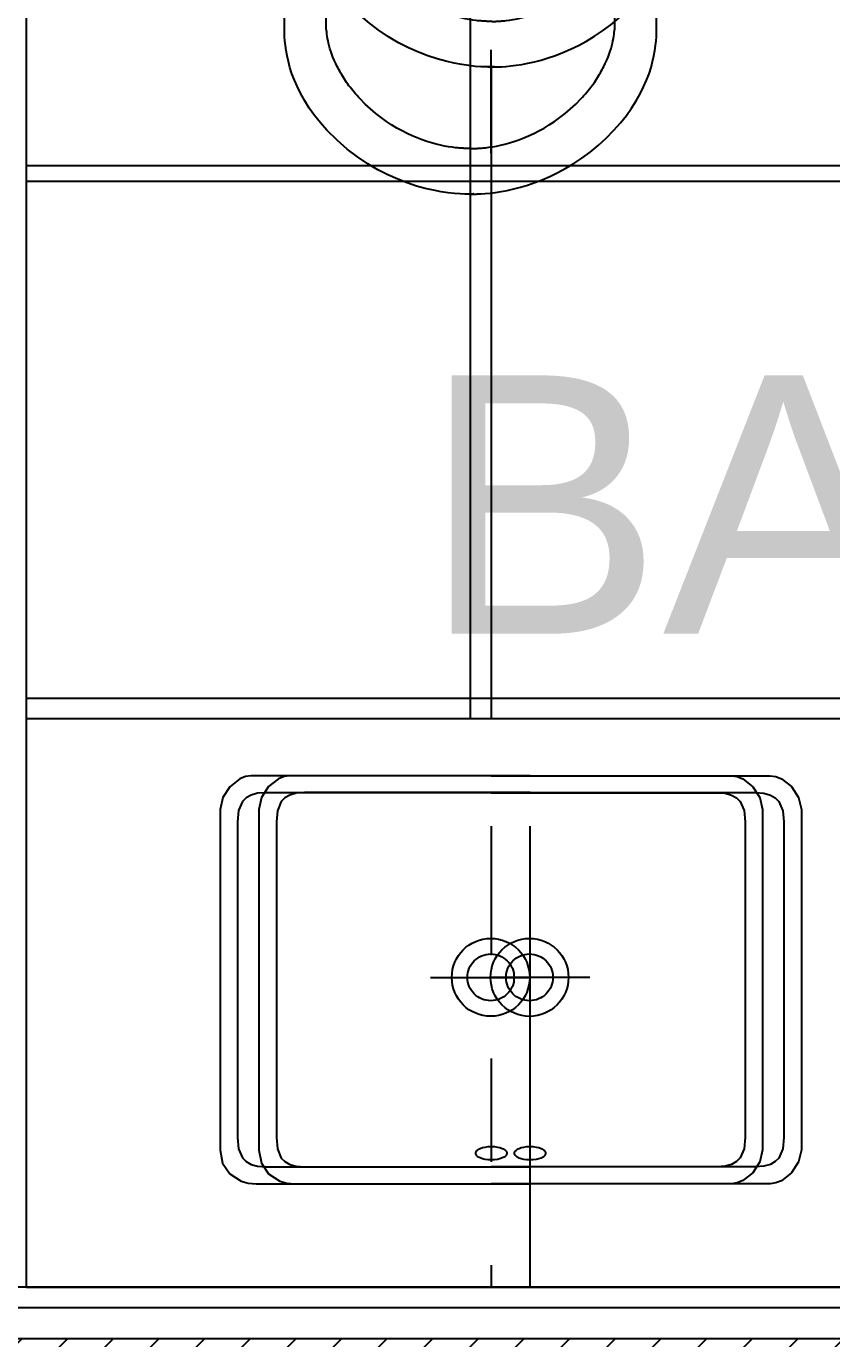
# Model space of a CAD drawing. Extents: x 0 to 47, y -4.1 to 58.5.
# Drawn here: x 29.438 to 30.218, y 20.33 to 21.6 of the extents above; entities that cross this region are included whole.
import ezdxf
from ezdxf.enums import TextEntityAlignment as Align

# ---------------------------------------------------------------- set-up
doc = ezdxf.new("R2010")
doc.units = 0
doc.header["$MEASUREMENT"] = 0
doc.linetypes.add('CENTER', pattern=[2, 1.25, -0.25, 0.25, -0.25])
doc.linetypes.add('DASHDOTX2', pattern=[50.8, 25.4, -12.7, 0, -12.7])
doc.layers.get('0').update_dxf_attribs({"linetype": 'CONTINUOUS'})
for name, color, linetype in [('A-AXIS-SANITARY', 10, 'DASHDOTX2'), ('A-FLOR-PFIX', 61, 'CONTINUOUS'), ('A-HATCH-CONC', 8, 'CONTINUOUS'), ('A-NOMENCLATURE', 3, 'CONTINUOUS'), ('A-proj-marble', 137, 'CONTINUOUS'), ('A-PROJ-TIL-BATH', 8, 'CONTINUOUS'), ('A-SECT-TILE', 12, 'CONTINUOUS'), ('FUR2', 34, 'CONTINUOUS'), ('S-2ND-3RD-4-5-6TH$0$A-STR 2-3-4-5-6', 2, 'CONTINUOUS')]:
    doc.layers.add(name, color=color, linetype=linetype)
doc.styles.add('A100-STEXT', font='Arial Regular.ttf', dxfattribs={"height": 0.25})

# ---------------------------------------------------------------- blocks, each defined once
blk = doc.blocks.new('A$C6D442EC4')
at = {"layer": 'A-AXIS-SANITARY', "linetype": 'CENTER', "ltscale": 0.1}
blk.add_line((-0.0027, 0.3461), (-0.0027, -0.0992), dxfattribs=at)
for points in [[(-0.0614, 0.1997), (-0.0031, 0.1997)], [(0.0553, 0.1997), (-0.0031, 0.1997)]]:
    blk.add_lwpolyline(points, dxfattribs=at)
at = {"layer": 'A-FLOR-PFIX', "ltscale": 0.5}
for points in [[(-0.0025, 0.3948), (-0.0051, 0.3948), (-0.0125, 0.3948), (-0.0239, 0.3948), (-0.0388, 0.3948), (-0.0564, 0.3948), (-0.076, 0.3948), (-0.1187, 0.3948), (-0.1614, 0.3948), (-0.181, 0.3948), (-0.1986, 0.3948), (-0.2135, 0.3948), (-0.225, 0.3948), (-0.2323, 0.3948), (-0.235, 0.3948), (-0.2405, 0.394), (-0.246, 0.3919), (-0.2556, 0.3842), (-0.2625, 0.3736), (-0.2651, 0.362), (-0.2651, 0.361), (-0.2651, 0.3583), (-0.2651, 0.3538), (-0.2651, 0.3478), (-0.2651, 0.3316), (-0.2651, 0.3105), (-0.2651, 0.2855), (-0.2651, 0.2577), (-0.2651, 0.1972), (-0.2651, 0.1367), (-0.2651, 0.1088), (-0.2651, 0.0839), (-0.2651, 0.0628), (-0.2651, 0.0466), (-0.2651, 0.0405), (-0.2651, 0.0361), (-0.2651, 0.0333), (-0.2651, 0.0324), (-0.2626, 0.0199), (-0.2557, 0.0096), (-0.2448, 0.0026), (-0.2379, 0.0007), (-0.2303, 0), (-0.2278, 0), (-0.2205, 0), (-0.2093, 0), (-0.1947, 0), (-0.1775, 0), (-0.1582, 0), (-0.1164, 0), (-0.0746, 0), (-0.0553, 0), (-0.0381, 0), (-0.0235, 0), (-0.0123, 0), (-0.005, 0), (-0.0025, 0)], [(-0.0026, 0.3948), (0, 0.3948), (0.0074, 0.3948), (0.0188, 0.3948), (0.0337, 0.3948), (0.0513, 0.3948), (0.0709, 0.3948), (0.1136, 0.3948), (0.1563, 0.3948), (0.176, 0.3948), (0.1936, 0.3948), (0.2084, 0.3948), (0.2199, 0.3948), (0.2273, 0.3948), (0.2299, 0.3948), (0.2355, 0.394), (0.2409, 0.3919), (0.2506, 0.3842), (0.2574, 0.3736), (0.26, 0.362), (0.26, 0.361), (0.26, 0.3583), (0.26, 0.3538), (0.26, 0.3478), (0.26, 0.3316), (0.26, 0.3105), (0.26, 0.2856), (0.26, 0.2578), (0.26, 0.1974), (0.26, 0.137), (0.26, 0.1092), (0.26, 0.0843), (0.26, 0.0632), (0.26, 0.047), (0.26, 0.041), (0.26, 0.0366), (0.26, 0.0338), (0.26, 0.0329), (0.2574, 0.0212), (0.2506, 0.0106), (0.2409, 0.003), (0.2355, 0.0008), (0.2299, 0), (0.2273, 0), (0.2199, 0), (0.2084, 0), (0.1936, 0), (0.176, 0), (0.1563, 0), (0.1136, 0), (0.0709, 0), (0.0513, 0), (0.0337, 0), (0.0188, 0), (0.0074, 0), (0, 0), (-0.0026, 0)], [(-0.0025, 0.3784), (-0.0049, 0.3784), (-0.0118, 0.3784), (-0.0226, 0.3784), (-0.0366, 0.3784), (-0.0531, 0.3784), (-0.0715, 0.3784), (-0.1116, 0.3784), (-0.1517, 0.3784), (-0.1701, 0.3784), (-0.1867, 0.3784), (-0.2006, 0.3784), (-0.2114, 0.3784), (-0.2183, 0.3784), (-0.2208, 0.3784), (-0.2288, 0.3778), (-0.2351, 0.3761), (-0.2399, 0.3735), (-0.2434, 0.37), (-0.2472, 0.361), (-0.2481, 0.3502), (-0.2481, 0.3493), (-0.2481, 0.3468), (-0.2481, 0.3427), (-0.2481, 0.3371), (-0.2481, 0.322), (-0.2481, 0.3025), (-0.2481, 0.2793), (-0.2481, 0.2535), (-0.2481, 0.1974), (-0.2481, 0.1413), (-0.2481, 0.1155), (-0.2481, 0.0924), (-0.2481, 0.0728), (-0.2481, 0.0577), (-0.2481, 0.0522), (-0.2481, 0.048), (-0.2481, 0.0455), (-0.2481, 0.0446), (-0.2472, 0.0339), (-0.2434, 0.0249), (-0.2399, 0.0214), (-0.2351, 0.0187), (-0.2288, 0.017), (-0.2208, 0.0164), (-0.2183, 0.0164), (-0.2114, 0.0164), (-0.2006, 0.0164), (-0.1867, 0.0164), (-0.1701, 0.0164), (-0.1517, 0.0164), (-0.1116, 0.0164), (-0.0715, 0.0164), (-0.0531, 0.0164), (-0.0366, 0.0164), (-0.0226, 0.0164), (-0.0118, 0.0164), (-0.0049, 0.0164), (-0.0025, 0.0164)], [(-0.0026, 0.3784), (-0.0002, 0.3784), (0.0068, 0.3784), (0.0175, 0.3784), (0.0315, 0.3784), (0.048, 0.3784), (0.0665, 0.3784), (0.1065, 0.3784), (0.1466, 0.3784), (0.1651, 0.3784), (0.1816, 0.3784), (0.1955, 0.3784), (0.2063, 0.3784), (0.2132, 0.3784), (0.2157, 0.3784), (0.2237, 0.3778), (0.23, 0.3761), (0.2348, 0.3735), (0.2383, 0.37), (0.2421, 0.361), (0.243, 0.3502), (0.243, 0.3493), (0.243, 0.3468), (0.243, 0.3427), (0.243, 0.3371), (0.243, 0.322), (0.243, 0.3025), (0.243, 0.2793), (0.243, 0.2535), (0.243, 0.1974), (0.243, 0.1413), (0.243, 0.1155), (0.243, 0.0924), (0.243, 0.0728), (0.243, 0.0577), (0.243, 0.0522), (0.243, 0.048), (0.243, 0.0455), (0.243, 0.0446), (0.2421, 0.0339), (0.2383, 0.0249), (0.2348, 0.0214), (0.23, 0.0187), (0.2237, 0.017), (0.2157, 0.0164), (0.2132, 0.0164), (0.2063, 0.0164), (0.1955, 0.0164), (0.1816, 0.0164), (0.1651, 0.0164), (0.1466, 0.0164), (0.1065, 0.0164), (0.0665, 0.0164), (0.048, 0.0164), (0.0315, 0.0164), (0.0175, 0.0164), (0.0068, 0.0164), (-0.0002, 0.0164), (-0.0026, 0.0164)], [(-0.0408, 0.1997), (-0.0406, 0.2035), (-0.04, 0.2073), (-0.0391, 0.2109), (-0.0378, 0.2144), (-0.0362, 0.2176), (-0.0343, 0.2208), (-0.0322, 0.2237), (-0.0297, 0.2263), (-0.0271, 0.2288), (-0.0242, 0.2309), (-0.021, 0.2328), (-0.0177, 0.2344), (-0.0143, 0.2357), (-0.0107, 0.2366), (-0.0069, 0.2372), (-0.0031, 0.2374), (0.0008, 0.2372), (0.0045, 0.2366), (0.0081, 0.2357), (0.0116, 0.2344), (0.0149, 0.2328), (0.018, 0.2309), (0.0209, 0.2288), (0.0236, 0.2263), (0.026, 0.2237), (0.0282, 0.2208), (0.0301, 0.2176), (0.0317, 0.2144), (0.0329, 0.2109), (0.0339, 0.2073), (0.0344, 0.2035), (0.0346, 0.1997), (0.0344, 0.1958), (0.0339, 0.1921), (0.0329, 0.1885), (0.0317, 0.185), (0.0301, 0.1817), (0.0282, 0.1786), (0.026, 0.1757), (0.0236, 0.173), (0.0209, 0.1706), (0.018, 0.1684), (0.0149, 0.1665), (0.0116, 0.1649), (0.0081, 0.1637), (0.0045, 0.1627), (0.0008, 0.1622), (-0.0031, 0.162), (-0.0069, 0.1622), (-0.0107, 0.1627), (-0.0143, 0.1637), (-0.0177, 0.1649), (-0.021, 0.1665), (-0.0242, 0.1684), (-0.0271, 0.1706), (-0.0297, 0.173), (-0.0322, 0.1757), (-0.0343, 0.1786), (-0.0362, 0.1817), (-0.0378, 0.185), (-0.0391, 0.1885), (-0.04, 0.1921), (-0.0406, 0.1958), (-0.0408, 0.1997), (-0.0408, 0.1997)], [(-0.0257, 0.1997), (-0.0256, 0.202), (-0.0252, 0.2042), (-0.0247, 0.2064), (-0.0239, 0.2085), (-0.023, 0.2105), (-0.0218, 0.2123), (-0.0205, 0.2141), (-0.0191, 0.2157), (-0.0175, 0.2171), (-0.0157, 0.2184), (-0.0139, 0.2196), (-0.0119, 0.2205), (-0.0098, 0.2213), (-0.0076, 0.2218), (-0.0054, 0.2222), (-0.0031, 0.2223), (-0.0008, 0.2222), (0.0015, 0.2218), (0.0037, 0.2213), (0.0057, 0.2205), (0.0077, 0.2196), (0.0096, 0.2184), (0.0113, 0.2171), (0.0129, 0.2157), (0.0144, 0.2141), (0.0157, 0.2123), (0.0168, 0.2105), (0.0178, 0.2085), (0.0185, 0.2064), (0.0191, 0.2042), (0.0194, 0.202), (0.0196, 0.1997), (0.0194, 0.1974), (0.0191, 0.1951), (0.0185, 0.1929), (0.0178, 0.1909), (0.0168, 0.1889), (0.0157, 0.187), (0.0144, 0.1853), (0.0129, 0.1837), (0.0113, 0.1822), (0.0096, 0.1809), (0.0077, 0.1798), (0.0057, 0.1788), (0.0037, 0.1781), (0.0015, 0.1775), (-0.0008, 0.1772), (-0.0031, 0.1771), (-0.0054, 0.1772), (-0.0076, 0.1775), (-0.0098, 0.1781), (-0.0119, 0.1788), (-0.0139, 0.1798), (-0.0157, 0.1809), (-0.0175, 0.1822), (-0.0191, 0.1837), (-0.0205, 0.1853), (-0.0218, 0.187), (-0.023, 0.1889), (-0.0239, 0.1909), (-0.0247, 0.1929), (-0.0252, 0.1951), (-0.0256, 0.1974), (-0.0257, 0.1997), (-0.0257, 0.1997)], [(-0.0176, 0.0295), (-0.0176, 0.0302), (-0.0173, 0.0308), (-0.017, 0.0315), (-0.0165, 0.0321), (-0.0158, 0.0326), (-0.0151, 0.0332), (-0.0142, 0.0337), (-0.0132, 0.0341), (-0.011, 0.0349), (-0.0084, 0.0355), (-0.0056, 0.0359), (-0.0026, 0.036), (0.0004, 0.0359), (0.0033, 0.0355), (0.0058, 0.0349), (0.0081, 0.0341), (0.009, 0.0337), (0.0099, 0.0332), (0.0107, 0.0326), (0.0113, 0.0321), (0.0118, 0.0315), (0.0122, 0.0308), (0.0124, 0.0302), (0.0125, 0.0295), (0.0124, 0.0288), (0.0122, 0.0282), (0.0118, 0.0276), (0.0113, 0.027), (0.0107, 0.0264), (0.0099, 0.0258), (0.009, 0.0253), (0.0081, 0.0249), (0.0058, 0.0241), (0.0033, 0.0235), (0.0004, 0.0231), (-0.0026, 0.023), (-0.0056, 0.0231), (-0.0084, 0.0235), (-0.011, 0.0241), (-0.0132, 0.0249), (-0.0142, 0.0253), (-0.0151, 0.0258), (-0.0158, 0.0264), (-0.0165, 0.027), (-0.017, 0.0276), (-0.0173, 0.0282), (-0.0176, 0.0288), (-0.0176, 0.0295), (-0.0176, 0.0295)]]:
    blk.add_lwpolyline(points, dxfattribs=at)
blk = doc.blocks.new('A$C0C6E5AB7')
for p, q in [((-374.3, 0), (0, 0)), ((0, -360), (0, 0)), ((-374.3, -40.2), (-258.8, -40.2)), ((-215.2, -121.6), (-215.2, -244.3)), ((-73.5, -213.5), (-73.5, -147.4)), ((-286.6, -180), (-215.2, -180)), ((-143.9, -180), (-215.2, -180)), ((-102.6, -180), (-40.8, -180)), ((-374.3, -319.8), (-258.8, -319.8)), ((-374.3, -360), (0, -360))]:
    blk.add_line(p, q)
for points in [[(-477.5, -41.1), (-470.4, -34.7), (-463.3, -29), (-456.2, -24), (-449.3, -19.5), (-442.4, -15.7), (-435.7, -12.4), (-429.2, -9.5), (-422.9, -7.2), (-416.8, -5.2), (-411, -3.7), (-405.5, -2.4), (-400.4, -1.5), (-395.6, -0.8), (-391.1, -0.4), (-387.1, -0.1), (-383.5, 0), (-380.5, 0.1), (-377.9, 0.1), (-375.8, 0), (-374.3, 0)], [(-539.3, -173.5), (-539.2, -169.9), (-538.9, -165.7), (-538.4, -161), (-537.8, -155.9), (-536.9, -150.4), (-535.8, -144.5), (-534.4, -138.2), (-532.7, -131.7), (-530.7, -124.9), (-528.3, -117.8), (-525.5, -110.5), (-522.3, -103.1), (-518.6, -95.5), (-514.4, -87.7), (-509.7, -80), (-504.5, -72.1), (-498.7, -64.3), (-492.3, -56.5), (-485.2, -48.7), (-477.5, -41.1)], [(-416, -51), (-412.9, -49.5), (-409.8, -48.1), (-406.9, -46.9), (-404, -45.8), (-401.2, -44.9), (-398.5, -44), (-395.9, -43.3), (-393.4, -42.7), (-391, -42.1), (-388.7, -41.7), (-386.6, -41.3), (-384.6, -41), (-382.7, -40.8), (-381, -40.6), (-379.5, -40.4), (-378.1, -40.3), (-376.9, -40.3), (-375.9, -40.2), (-375, -40.2), (-374.3, -40.2)], [(-217.1, -52.5), (-220.2, -51), (-223.3, -49.7), (-226.2, -48.5), (-229.1, -47.4), (-231.9, -46.4), (-234.6, -45.6), (-237.3, -44.8), (-239.7, -44.2), (-242.1, -43.7), (-244.4, -43.2), (-246.5, -42.8), (-248.5, -42.5), (-250.4, -42.3), (-252.1, -42.1), (-253.6, -42), (-255, -41.9), (-256.2, -41.8), (-257.3, -41.8), (-258.1, -41.8), (-258.8, -41.8)], [(-447.2, -73.2), (-445.6, -71.7), (-444, -70.2), (-442.4, -68.8), (-440.8, -67.5), (-439.2, -66.1), (-437.6, -64.9), (-436, -63.6), (-434.5, -62.4), (-432.9, -61.3), (-431.3, -60.1), (-429.7, -59.1), (-428.2, -58), (-426.6, -57), (-425.1, -56.1), (-423.5, -55.1), (-422, -54.2), (-420.5, -53.4), (-419, -52.5), (-417.5, -51.8), (-416, -51)], [(-185.9, -74.7), (-187.5, -73.2), (-189.1, -71.8), (-190.7, -70.3), (-192.3, -69), (-193.9, -67.7), (-195.5, -66.4), (-197.1, -65.1), (-198.7, -64), (-200.2, -62.8), (-201.8, -61.7), (-203.4, -60.6), (-204.9, -59.6), (-206.5, -58.6), (-208, -57.6), (-209.6, -56.7), (-211.1, -55.8), (-212.6, -54.9), (-214.1, -54.1), (-215.6, -53.3), (-217.1, -52.5)], [(-494.5, -165.5), (-494.1, -162.2), (-493.6, -158.6), (-492.9, -154.8), (-492, -150.9), (-491, -146.7), (-489.9, -142.4), (-488.5, -137.9), (-486.9, -133.3), (-485.1, -128.5), (-483.1, -123.7), (-480.9, -118.8), (-478.3, -113.8), (-475.5, -108.8), (-472.5, -103.7), (-469.1, -98.6), (-465.4, -93.4), (-461.4, -88.3), (-457, -83.2), (-452.3, -78.2), (-447.2, -73.2)], [(-138.6, -167.1), (-139, -163.7), (-139.6, -160.2), (-140.2, -156.4), (-141.1, -152.4), (-142.1, -148.2), (-143.2, -143.9), (-144.6, -139.4), (-146.2, -134.8), (-148, -130.1), (-150, -125.3), (-152.3, -120.3), (-154.8, -115.3), (-157.6, -110.3), (-160.6, -105.2), (-164, -100.1), (-167.7, -95), (-171.7, -89.9), (-176.1, -84.8), (-180.8, -79.7), (-185.9, -74.7)], [(-215.2, -145.7), (-218.1, -145.8), (-220.9, -146.1), (-223.7, -146.7), (-226.4, -147.5), (-228.9, -148.4), (-231.4, -149.6), (-233.8, -150.9), (-236, -152.5), (-238.1, -154.1), (-240.1, -156), (-242, -158), (-243.6, -160.1), (-245.2, -162.3), (-246.5, -164.7), (-247.7, -167.2), (-248.6, -169.7), (-249.4, -172.4), (-250, -175.2), (-250.3, -178), (-250.4, -180.9)], [(-180, -180.9), (-180.1, -178), (-180.5, -175.2), (-181, -172.4), (-181.8, -169.7), (-182.8, -167.2), (-183.9, -164.7), (-185.3, -162.3), (-186.8, -160.1), (-188.5, -158), (-190.3, -156), (-192.3, -154.1), (-194.4, -152.5), (-196.7, -150.9), (-199, -149.6), (-201.5, -148.4), (-204.1, -147.5), (-206.8, -146.7), (-209.5, -146.1), (-212.3, -145.8), (-215.2, -145.7)], [(-215.2, -157.6), (-217.1, -157.7), (-219, -157.9), (-220.8, -158.3), (-222.6, -158.8), (-224.3, -159.4), (-225.9, -160.2), (-227.5, -161.1), (-229, -162.1), (-230.4, -163.2), (-231.7, -164.4), (-232.9, -165.7), (-234, -167.1), (-235, -168.6), (-235.9, -170.2), (-236.7, -171.8), (-237.3, -173.5), (-237.8, -175.3), (-238.2, -177.1), (-238.4, -179), (-238.5, -180.9)], [(-191.9, -180.9), (-192, -179), (-192.3, -177.1), (-192.6, -175.3), (-193.1, -173.5), (-193.8, -171.8), (-194.5, -170.2), (-195.4, -168.6), (-196.4, -167.1), (-197.5, -165.7), (-198.8, -164.4), (-200.1, -163.2), (-201.5, -162.1), (-203, -161.1), (-204.5, -160.2), (-206.2, -159.4), (-207.9, -158.8), (-209.6, -158.3), (-211.4, -157.9), (-213.3, -157.7), (-215.2, -157.6)], [(-72.6, -160.9), (-74.2, -160.9), (-75.8, -161.1), (-77.3, -161.4), (-78.8, -161.9), (-80.3, -162.4), (-81.7, -163.1), (-83, -163.8), (-84.3, -164.7), (-85.5, -165.6), (-86.6, -166.7), (-87.6, -167.8), (-88.6, -169), (-89.4, -170.2), (-90.2, -171.6), (-90.8, -173), (-91.4, -174.4), (-91.8, -175.9), (-92.1, -177.5), (-92.3, -179.1), (-92.4, -180.7)], [(-52.7, -180.7), (-52.8, -179.1), (-53, -177.5), (-53.3, -175.9), (-53.8, -174.4), (-54.3, -173), (-55, -171.6), (-55.7, -170.2), (-56.6, -169), (-57.5, -167.8), (-58.6, -166.7), (-59.7, -165.6), (-60.9, -164.7), (-62.1, -163.8), (-63.5, -163.1), (-64.9, -162.4), (-66.3, -161.9), (-67.8, -161.4), (-69.4, -161.1), (-70.9, -160.9), (-72.6, -160.9)], [(-539.3, -183.1), (-539.3, -183), (-539.3, -183), (-539.3, -182.8), (-539.3, -182.7), (-539.3, -182.4), (-539.3, -182.2), (-539.3, -181.8), (-539.3, -181.5), (-539.4, -181), (-539.4, -180.6), (-539.4, -180.1), (-539.4, -179.5), (-539.4, -178.9), (-539.4, -178.3), (-539.4, -177.6), (-539.4, -176.9), (-539.4, -176.1), (-539.4, -175.3), (-539.4, -174.4), (-539.3, -173.5)], [(-539.3, -176.9), (-539.3, -177.5), (-539.4, -179.2), (-539.4, -181.9), (-539.4, -185.5), (-539.2, -190.1), (-538.8, -195.5), (-538.1, -201.6), (-537.1, -208.4), (-535.7, -215.8), (-533.9, -223.8), (-531.6, -232.3), (-528.6, -241.2), (-525.1, -250.4), (-520.9, -259.9), (-515.9, -269.6), (-510.1, -279.5), (-503.4, -289.4), (-495.8, -299.3), (-487.2, -309.2), (-477.5, -318.9)], [(-495.2, -180), (-495.2, -179.8), (-495.3, -179.5), (-495.3, -179.1), (-495.3, -178.7), (-495.3, -178.3), (-495.3, -177.8), (-495.3, -177.2), (-495.3, -176.6), (-495.3, -175.9), (-495.2, -175.2), (-495.2, -174.4), (-495.2, -173.6), (-495.1, -172.8), (-495.1, -171.9), (-495, -170.9), (-494.9, -169.9), (-494.9, -168.9), (-494.8, -167.8), (-494.7, -166.7), (-494.5, -165.5)], [(-137.9, -181.5), (-137.9, -181.3), (-137.8, -181), (-137.8, -180.7), (-137.8, -180.3), (-137.8, -179.8), (-137.8, -179.3), (-137.8, -178.7), (-137.8, -178.1), (-137.8, -177.4), (-137.9, -176.7), (-137.9, -176), (-137.9, -175.1), (-138, -174.3), (-138, -173.4), (-138.1, -172.4), (-138.2, -171.4), (-138.2, -170.4), (-138.3, -169.3), (-138.5, -168.2), (-138.6, -167.1)], [(-495.2, -180), (-495.2, -180.2), (-495.3, -180.5), (-495.3, -180.9), (-495.3, -181.3), (-495.3, -181.7), (-495.3, -182.3), (-495.3, -182.8), (-495.3, -183.4), (-495.3, -184.1), (-495.2, -184.8), (-495.2, -185.6), (-495.2, -186.4), (-495.1, -187.2), (-495.1, -188.1), (-495, -189.1), (-494.9, -190.1), (-494.9, -191.1), (-494.8, -192.2), (-494.7, -193.3), (-494.5, -194.5)], [(-250.4, -180), (-250.3, -182.9), (-250, -185.7), (-249.4, -188.5), (-248.6, -191.1), (-247.7, -193.7), (-246.5, -196.2), (-245.2, -198.6), (-243.6, -200.8), (-242, -202.9), (-240.1, -204.9), (-238.1, -206.7), (-236, -208.4), (-233.8, -209.9), (-231.4, -211.3), (-228.9, -212.5), (-226.4, -213.4), (-223.7, -214.2), (-220.9, -214.8), (-218.1, -215.1), (-215.2, -215.2)], [(-238.5, -180), (-238.4, -181.9), (-238.2, -183.8), (-237.8, -185.6), (-237.3, -187.4), (-236.7, -189.1), (-235.9, -190.7), (-235, -192.3), (-234, -193.7), (-232.9, -195.1), (-231.7, -196.5), (-230.4, -197.7), (-229, -198.8), (-227.5, -199.8), (-225.9, -200.7), (-224.3, -201.4), (-222.6, -202.1), (-220.8, -202.6), (-219, -203), (-217.1, -203.2), (-215.2, -203.3)], [(-215.2, -203.3), (-213.3, -203.2), (-211.4, -203), (-209.6, -202.6), (-207.9, -202.1), (-206.2, -201.4), (-204.5, -200.7), (-203, -199.8), (-201.5, -198.8), (-200.1, -197.7), (-198.8, -196.5), (-197.5, -195.1), (-196.4, -193.7), (-195.4, -192.3), (-194.5, -190.7), (-193.8, -189.1), (-193.1, -187.4), (-192.6, -185.6), (-192.3, -183.8), (-192, -181.9), (-191.9, -180)], [(-215.2, -215.2), (-212.3, -215.1), (-209.5, -214.8), (-206.8, -214.2), (-204.1, -213.4), (-201.5, -212.5), (-199, -211.3), (-196.7, -209.9), (-194.4, -208.4), (-192.3, -206.7), (-190.3, -204.9), (-188.5, -202.9), (-186.8, -200.8), (-185.3, -198.6), (-183.9, -196.2), (-182.8, -193.7), (-181.8, -191.1), (-181, -188.5), (-180.5, -185.7), (-180.1, -182.9), (-180, -180)], [(-137.9, -181.5), (-137.9, -181.8), (-137.8, -182.1), (-137.8, -182.4), (-137.8, -182.8), (-137.8, -183.3), (-137.8, -183.8), (-137.8, -184.3), (-137.8, -185), (-137.8, -185.6), (-137.9, -186.3), (-137.9, -187.1), (-137.9, -187.9), (-138, -188.8), (-138, -189.7), (-138.1, -190.6), (-138.2, -191.6), (-138.2, -192.7), (-138.3, -193.7), (-138.5, -194.8), (-138.6, -196)], [(-92.4, -180.7), (-92.3, -182.3), (-92.1, -183.9), (-91.8, -185.5), (-91.4, -187), (-90.8, -188.4), (-90.2, -189.8), (-89.4, -191.1), (-88.6, -192.4), (-87.6, -193.6), (-86.6, -194.7), (-85.5, -195.7), (-84.3, -196.7), (-83, -197.5), (-81.7, -198.3), (-80.3, -199), (-78.8, -199.5), (-77.3, -199.9), (-75.8, -200.3), (-74.2, -200.4), (-72.6, -200.5)], [(-72.6, -200.5), (-70.9, -200.4), (-69.4, -200.3), (-67.8, -199.9), (-66.3, -199.5), (-64.9, -199), (-63.5, -198.3), (-62.1, -197.5), (-60.9, -196.7), (-59.7, -195.7), (-58.6, -194.7), (-57.5, -193.6), (-56.6, -192.4), (-55.7, -191.1), (-55, -189.8), (-54.3, -188.4), (-53.8, -187), (-53.3, -185.5), (-53, -183.9), (-52.8, -182.3), (-52.7, -180.7)], [(-494.5, -194.5), (-494.1, -197.8), (-493.6, -201.4), (-492.9, -205.2), (-492, -209.1), (-491, -213.3), (-489.9, -217.6), (-488.5, -222.1), (-486.9, -226.7), (-485.1, -231.5), (-483.1, -236.3), (-480.9, -241.2), (-478.3, -246.2), (-475.5, -251.2), (-472.5, -256.3), (-469.1, -261.4), (-465.4, -266.6), (-461.4, -271.7), (-457, -276.8), (-452.3, -281.8), (-447.2, -286.8)], [(-138.6, -196), (-139, -199.3), (-139.6, -202.9), (-140.2, -206.7), (-141.1, -210.7), (-142.1, -214.8), (-143.2, -219.2), (-144.6, -223.6), (-146.2, -228.3), (-148, -233), (-150, -237.8), (-152.3, -242.7), (-154.8, -247.7), (-157.6, -252.8), (-160.6, -257.9), (-164, -263), (-167.7, -268.1), (-171.7, -273.2), (-176.1, -278.3), (-180.8, -283.4), (-185.9, -288.4)], [(-447.2, -286.8), (-445.6, -288.3), (-444, -289.8), (-442.4, -291.2), (-440.8, -292.5), (-439.2, -293.9), (-437.6, -295.1), (-436, -296.4), (-434.5, -297.6), (-432.9, -298.7), (-431.3, -299.9), (-429.7, -300.9), (-428.2, -302), (-426.6, -303), (-425.1, -303.9), (-423.5, -304.9), (-422, -305.8), (-420.5, -306.6), (-419, -307.5), (-417.5, -308.2), (-416, -309)], [(-185.9, -288.4), (-187.5, -289.9), (-189.1, -291.3), (-190.7, -292.7), (-192.3, -294.1), (-193.9, -295.4), (-195.5, -296.7), (-197.1, -297.9), (-198.7, -299.1), (-200.2, -300.3), (-201.8, -301.4), (-203.4, -302.5), (-204.9, -303.5), (-206.5, -304.5), (-208, -305.5), (-209.6, -306.4), (-211.1, -307.3), (-212.6, -308.2), (-214.1, -309), (-215.6, -309.8), (-217.1, -310.5)], [(-416, -309), (-412.9, -310.5), (-409.8, -311.9), (-406.9, -313.1), (-404, -314.2), (-401.2, -315.1), (-398.5, -316), (-395.9, -316.7), (-393.4, -317.3), (-391, -317.9), (-388.7, -318.3), (-386.6, -318.7), (-384.6, -319), (-382.7, -319.2), (-381, -319.4), (-379.5, -319.6), (-378.1, -319.7), (-376.9, -319.7), (-375.9, -319.8), (-375, -319.8), (-374.3, -319.8)], [(-217.1, -310.5), (-220.2, -312), (-223.3, -313.3), (-226.2, -314.5), (-229.1, -315.5), (-231.9, -316.4), (-234.6, -317.2), (-237.3, -317.8), (-239.7, -318.3), (-242.1, -318.7), (-244.4, -319.1), (-246.5, -319.4), (-248.5, -319.5), (-250.4, -319.7), (-252.1, -319.8), (-253.6, -319.8), (-255, -319.8), (-256.2, -319.8), (-257.3, -319.8), (-258.1, -319.8), (-258.8, -319.8)], [(-477.5, -318.9), (-470.4, -325.3), (-463.3, -331), (-456.2, -336), (-449.3, -340.5), (-442.4, -344.3), (-435.7, -347.6), (-429.2, -350.5), (-422.9, -352.8), (-416.8, -354.8), (-411, -356.3), (-405.5, -357.6), (-400.4, -358.5), (-395.6, -359.2), (-391.1, -359.6), (-387.1, -359.9), (-383.5, -360), (-380.5, -360.1), (-377.9, -360.1), (-375.8, -360), (-374.3, -360)]]:
    blk.add_lwpolyline(points)
at = {"layer": 'A-AXIS-SANITARY', "linetype": 'CENTER', "ltscale": 0.1}
blk.add_line((-622.8, -180), (246.6, -180), dxfattribs=at)

msp = doc.modelspace()

# ---------------------------------------------------------------- hatches: boundary and pattern name
at = {"layer": 'A-HATCH-CONC'}
h = msp.add_hatch(dxfattribs=at)
h.set_pattern_fill('ANSI31', color=256, scale=0.25, style=0)
h.paths.add_polyline_path([(33.94337, 20.33), (33.69337, 20.33), (33.69337, 20.33), (32.89337, 20.33), (32.79337, 20.33), (32.79337, 20.33), (32.29337, 20.33), (28.46837, 20.33), (28.46837, 20.15658), (33.94337, 20.15658)])
h = msp.add_hatch(dxfattribs=at)
h.set_pattern_fill('ANSI31', color=256, scale=0.25, style=0)
h.paths.add_polyline_path([(33.94337, 20.33), (33.69337, 20.33), (33.69337, 20.33), (32.89337, 20.33), (32.79337, 20.33), (32.79337, 20.33), (32.29337, 20.33), (28.46837, 20.33), (28.46837, 20.15658), (33.94337, 20.15658)])

# ---------------------------------------------------------------- linework, layer by layer
at = {"layer": 'A-FLOR-PFIX'}
msp.add_lwpolyline([(30.88837, 20.93), (29.43837, 20.93), (29.43837, 20.38), (31.38837, 20.38), (31.38837, 20.78), (31.03837, 20.78)], close=True, dxfattribs=at)
at = {"layer": 'A-proj-marble'}
for p, q in [((29.86837, 20.93), (29.86837, 21.977)), ((31.42837, 21.465), (29.43837, 21.465))]:
    msp.add_line(p, q, dxfattribs=at)
at = {"layer": 'A-PROJ-TIL-BATH'}
for p, q in [((29.88837, 21.56062), (29.88837, 20.93)), ((29.43837, 21.45), (31.38837, 21.45)), ((29.43837, 20.95), (31.38837, 20.95))]:
    msp.add_line(p, q, dxfattribs=at)
at = {"layer": 'A-SECT-TILE'}
for points in [[(31.40837, 20.8), (31.40837, 20.36), (28.61837, 20.36), (28.61837, 20.4)], [(31.40837, 20.8), (31.40837, 20.36), (28.61837, 20.36), (28.61837, 20.4)], [(31.38837, 20.8), (31.38837, 20.38), (28.63837, 20.38), (28.63837, 20.4)], [(31.38837, 20.8), (31.38837, 20.38), (28.63837, 20.38), (28.63837, 20.4)]]:
    msp.add_lwpolyline(points, dxfattribs=at)
at = {"layer": 'FUR2'}
for p, q in [((29.43837, 22.035), (29.43837, 20.38)), ((29.92587, 20.8261), (29.92587, 20.38079))]:
    msp.add_line(p, q, dxfattribs=at)
msp.add_lwpolyline([(30.88837, 20.93), (29.43837, 20.93), (29.43837, 20.38), (31.38837, 20.38), (31.38837, 20.76694), (31.03837, 20.76694)], close=True, dxfattribs=at)
for points in [[(29.92612, 20.87482), (29.92351, 20.87482), (29.91613, 20.87482), (29.90466, 20.87482), (29.88979, 20.87482), (29.8722, 20.87482), (29.85256, 20.87482), (29.80987, 20.87482), (29.76719, 20.87482), (29.74755, 20.87482), (29.72995, 20.87482), (29.71508, 20.87482), (29.70362, 20.87482), (29.69624, 20.87482), (29.69363, 20.87482), (29.68804, 20.87404), (29.68262, 20.87187), (29.67295, 20.86421), (29.66609, 20.85364), (29.66347, 20.84197), (29.66347, 20.84102), (29.66347, 20.83827), (29.66348, 20.83382), (29.66348, 20.82781), (29.66348, 20.81155), (29.66348, 20.79047), (29.66349, 20.76553), (29.66349, 20.73769), (29.6635, 20.67718), (29.66351, 20.61667), (29.66352, 20.58883), (29.66352, 20.56389), (29.66352, 20.54281), (29.66353, 20.52655), (29.66353, 20.52054), (29.66353, 20.51609), (29.66353, 20.51334), (29.66353, 20.51239), (29.66595, 20.49993), (29.67287, 20.48962), (29.68381, 20.4826), (29.69063, 20.48068), (29.69827, 20.48001), (29.70083, 20.48001), (29.70806, 20.48001), (29.7193, 20.48001), (29.73387, 20.48), (29.75112, 20.48), (29.77036, 20.48), (29.81219, 20.48), (29.85403, 20.48), (29.87327, 20.48), (29.89052, 20.48), (29.90509, 20.48), (29.91633, 20.48), (29.92356, 20.48), (29.92612, 20.48)], [(29.92597, 20.87482), (29.92858, 20.87482), (29.93596, 20.87482), (29.94742, 20.87482), (29.96229, 20.87482), (29.97989, 20.87482), (29.99953, 20.87482), (30.04221, 20.87482), (30.08489, 20.87482), (30.10453, 20.87482), (30.12213, 20.87482), (30.137, 20.87482), (30.14847, 20.87482), (30.15584, 20.87482), (30.15846, 20.87482), (30.16404, 20.87404), (30.16947, 20.87187), (30.17914, 20.86421), (30.186, 20.85364), (30.18862, 20.84197), (30.18862, 20.84102), (30.18862, 20.83827), (30.18862, 20.83383), (30.18862, 20.82783), (30.18862, 20.81159), (30.18862, 20.79054), (30.18862, 20.76563), (30.18862, 20.73783), (30.18862, 20.67741), (30.18862, 20.61699), (30.18862, 20.58919), (30.18862, 20.56428), (30.18862, 20.54323), (30.18862, 20.527), (30.18862, 20.52099), (30.18862, 20.51655), (30.18862, 20.5138), (30.18862, 20.51286), (30.186, 20.50118), (30.17914, 20.49061), (30.16947, 20.48295), (30.16404, 20.48078), (30.15846, 20.48), (30.15584, 20.48), (30.14847, 20.48), (30.137, 20.48), (30.12213, 20.48), (30.10453, 20.48), (30.08489, 20.48), (30.04221, 20.48), (29.99953, 20.48), (29.97989, 20.48), (29.96229, 20.48), (29.94742, 20.48), (29.93596, 20.48), (29.92858, 20.48), (29.92597, 20.48)], [(29.92612, 20.85843), (29.92367, 20.85843), (29.91674, 20.85843), (29.90597, 20.85843), (29.89201, 20.85843), (29.87549, 20.85843), (29.85705, 20.85843), (29.81697, 20.85843), (29.77689, 20.85843), (29.75845, 20.85843), (29.74192, 20.85843), (29.72796, 20.85843), (29.71719, 20.85843), (29.71027, 20.85843), (29.70781, 20.85843), (29.69977, 20.85783), (29.69345, 20.85613), (29.68866, 20.85347), (29.6852, 20.84996), (29.68143, 20.84097), (29.68053, 20.83022), (29.68053, 20.82934), (29.68053, 20.82678), (29.68053, 20.82266), (29.68053, 20.81708), (29.68053, 20.80201), (29.68053, 20.78246), (29.68053, 20.75933), (29.68053, 20.73352), (29.68053, 20.67741), (29.68053, 20.6213), (29.68053, 20.59548), (29.68053, 20.57235), (29.68053, 20.5528), (29.68053, 20.53773), (29.68053, 20.53216), (29.68053, 20.52803), (29.68053, 20.52548), (29.68053, 20.5246), (29.68143, 20.51385), (29.6852, 20.50486), (29.68866, 20.50136), (29.69345, 20.49869), (29.69977, 20.49699), (29.70781, 20.49639), (29.71027, 20.49639), (29.71719, 20.49639), (29.72796, 20.49639), (29.74192, 20.49639), (29.75845, 20.49639), (29.77689, 20.49639), (29.81697, 20.49639), (29.85705, 20.49639), (29.87549, 20.49639), (29.89201, 20.49639), (29.90597, 20.49639), (29.91674, 20.49639), (29.92367, 20.49639), (29.92612, 20.49639)], [(29.92597, 20.85843), (29.92842, 20.85843), (29.93535, 20.85843), (29.94611, 20.85843), (29.96008, 20.85843), (29.9766, 20.85843), (29.99504, 20.85843), (30.03512, 20.85843), (30.0752, 20.85843), (30.09364, 20.85843), (30.11016, 20.85843), (30.12412, 20.85843), (30.13489, 20.85843), (30.14181, 20.85843), (30.14427, 20.85843), (30.15231, 20.85783), (30.15863, 20.85613), (30.16342, 20.85347), (30.16689, 20.84996), (30.17066, 20.84097), (30.17156, 20.83022), (30.17156, 20.82934), (30.17156, 20.82678), (30.17156, 20.82266), (30.17156, 20.81708), (30.17156, 20.80201), (30.17156, 20.78246), (30.17156, 20.75933), (30.17156, 20.73352), (30.17156, 20.67741), (30.17156, 20.6213), (30.17156, 20.59548), (30.17156, 20.57235), (30.17156, 20.5528), (30.17156, 20.53773), (30.17156, 20.53216), (30.17156, 20.52803), (30.17156, 20.52548), (30.17156, 20.5246), (30.17066, 20.51385), (30.16689, 20.50486), (30.16342, 20.50136), (30.15863, 20.49869), (30.15231, 20.49699), (30.14427, 20.49639), (30.14181, 20.49639), (30.13489, 20.49639), (30.12412, 20.49639), (30.11016, 20.49639), (30.09364, 20.49639), (30.0752, 20.49639), (30.03512, 20.49639), (29.99504, 20.49639), (29.9766, 20.49639), (29.96008, 20.49639), (29.94611, 20.49639), (29.93535, 20.49639), (29.92842, 20.49639), (29.92597, 20.49639)], [(29.8878, 20.67967), (29.888, 20.68353), (29.88857, 20.68727), (29.8895, 20.69089), (29.89077, 20.69435), (29.89235, 20.69765), (29.89424, 20.70076), (29.89641, 20.70366), (29.89885, 20.70634), (29.90152, 20.70877), (29.90443, 20.71094), (29.90754, 20.71283), (29.91083, 20.71442), (29.9143, 20.71568), (29.91791, 20.71661), (29.92165, 20.71718), (29.92551, 20.71738), (29.92936, 20.71718), (29.93311, 20.71661), (29.93672, 20.71568), (29.94018, 20.71442), (29.94348, 20.71283), (29.94659, 20.71094), (29.94949, 20.70877), (29.95217, 20.70634), (29.9546, 20.70366), (29.95677, 20.70076), (29.95866, 20.69765), (29.96025, 20.69435), (29.96152, 20.69089), (29.96245, 20.68727), (29.96302, 20.68353), (29.96321, 20.67967), (29.96302, 20.67582), (29.96245, 20.67207), (29.96152, 20.66846), (29.96025, 20.665), (29.95866, 20.6617), (29.95677, 20.65859), (29.9546, 20.65569), (29.95217, 20.65301), (29.94949, 20.65058), (29.94659, 20.64841), (29.94348, 20.64652), (29.94018, 20.64493), (29.93672, 20.64367), (29.93311, 20.64274), (29.92936, 20.64217), (29.92551, 20.64197), (29.92165, 20.64217), (29.91791, 20.64274), (29.9143, 20.64367), (29.91083, 20.64493), (29.90754, 20.64652), (29.90443, 20.64841), (29.90152, 20.65058), (29.89885, 20.65301), (29.89641, 20.65569), (29.89424, 20.65859), (29.89235, 20.6617), (29.89077, 20.665), (29.8895, 20.66846), (29.88857, 20.67207), (29.888, 20.67582), (29.8878, 20.67967), (29.8878, 20.67967)], [(29.90289, 20.67967), (29.90301, 20.68199), (29.90335, 20.68423), (29.90391, 20.6864), (29.90467, 20.68848), (29.90562, 20.69046), (29.90675, 20.69232), (29.90805, 20.69407), (29.90951, 20.69567), (29.91112, 20.69713), (29.91286, 20.69843), (29.91473, 20.69957), (29.9167, 20.70052), (29.91878, 20.70128), (29.92095, 20.70184), (29.9232, 20.70218), (29.92551, 20.7023), (29.92782, 20.70218), (29.93007, 20.70184), (29.93224, 20.70128), (29.93432, 20.70052), (29.9363, 20.69957), (29.93816, 20.69843), (29.9399, 20.69713), (29.94151, 20.69567), (29.94297, 20.69407), (29.94427, 20.69232), (29.94541, 20.69046), (29.94636, 20.68848), (29.94712, 20.6864), (29.94768, 20.68423), (29.94802, 20.68199), (29.94814, 20.67967), (29.94802, 20.67736), (29.94768, 20.67511), (29.94712, 20.67295), (29.94636, 20.67087), (29.94541, 20.66889), (29.94427, 20.66703), (29.94297, 20.66528), (29.94151, 20.66368), (29.9399, 20.66222), (29.93816, 20.66092), (29.9363, 20.65978), (29.93432, 20.65883), (29.93224, 20.65807), (29.93007, 20.65751), (29.92782, 20.65717), (29.92551, 20.65705), (29.9232, 20.65717), (29.92095, 20.65751), (29.91878, 20.65807), (29.9167, 20.65883), (29.91473, 20.65978), (29.91286, 20.66092), (29.91112, 20.66222), (29.90951, 20.66368), (29.90805, 20.66528), (29.90675, 20.66703), (29.90562, 20.66889), (29.90467, 20.67087), (29.90391, 20.67295), (29.90335, 20.67511), (29.90301, 20.67736), (29.90289, 20.67967), (29.90289, 20.67967)], [(29.86715, 20.67967), (29.92551, 20.67967)], [(29.98387, 20.67967), (29.92551, 20.67967)], [(29.91093, 20.50951), (29.91101, 20.51018), (29.91124, 20.51083), (29.91161, 20.51145), (29.91212, 20.51205), (29.91275, 20.51262), (29.9135, 20.51316), (29.91437, 20.51367), (29.91534, 20.51413), (29.91757, 20.51493), (29.92013, 20.51553), (29.92296, 20.51592), (29.92599, 20.51605), (29.92902, 20.51592), (29.93185, 20.51553), (29.93441, 20.51493), (29.93664, 20.51413), (29.93761, 20.51367), (29.93848, 20.51316), (29.93924, 20.51262), (29.93987, 20.51205), (29.94038, 20.51145), (29.94075, 20.51083), (29.94098, 20.51018), (29.94105, 20.50951), (29.94098, 20.50884), (29.94075, 20.50819), (29.94038, 20.50756), (29.93987, 20.50696), (29.93924, 20.50639), (29.93848, 20.50585), (29.93761, 20.50535), (29.93664, 20.50488), (29.93441, 20.50408), (29.93185, 20.50348), (29.92902, 20.5031), (29.92599, 20.50297), (29.92296, 20.5031), (29.92013, 20.50348), (29.91757, 20.50408), (29.91534, 20.50488), (29.91437, 20.50535), (29.9135, 20.50585), (29.91275, 20.50639), (29.91212, 20.50696), (29.91161, 20.50756), (29.91124, 20.50819), (29.91101, 20.50884), (29.91093, 20.50951), (29.91093, 20.50951)]]:
    msp.add_lwpolyline(points, dxfattribs=at)
at = {"layer": 'S-2ND-3RD-4-5-6TH$0$A-STR 2-3-4-5-6'}
msp.add_lwpolyline([(32.69337, 20.03), (33.94337, 20.03), (33.94337, 20.33), (28.46837, 20.33), (28.46837, 20.03), (32.44337, 20.03), (32.44337, 18.05), (32.69337, 18.05), (32.69337, 20.03)], dxfattribs=at)

# ---------------------------------------------------------------- block references
at = {"layer": 'A-FLOR-PFIX', "xscale": -0.001000000000004775, "yscale": 0.001000000000004775, "zscale": 0.001, "rotation": 270}
msp.add_blockref('A$C0C6E5AB7', (30.06837, 22.1), dxfattribs=at)
at = {"layer": 'A-FLOR-PFIX'}
msp.add_blockref('A$C6D442EC4', (29.89108, 20.48), dxfattribs=at)
at = {"layer": 'FUR2', "xscale": -0.0009999999310821295, "yscale": 0.0009999999310821295, "zscale": 0.001, "rotation": 270}
msp.add_blockref('A$C0C6E5AB7', (30.04837, 21.977), dxfattribs=at)

# ---------------------------------------------------------------- texts
at = {"layer": 'A-NOMENCLATURE', "style": 'A100-STEXT'}
msp.add_text('BATH', height=0.25, dxfattribs=at).set_placement((30.28707, 21.13721), align=Align.MIDDLE)

doc.saveas('drawing.dxf')
